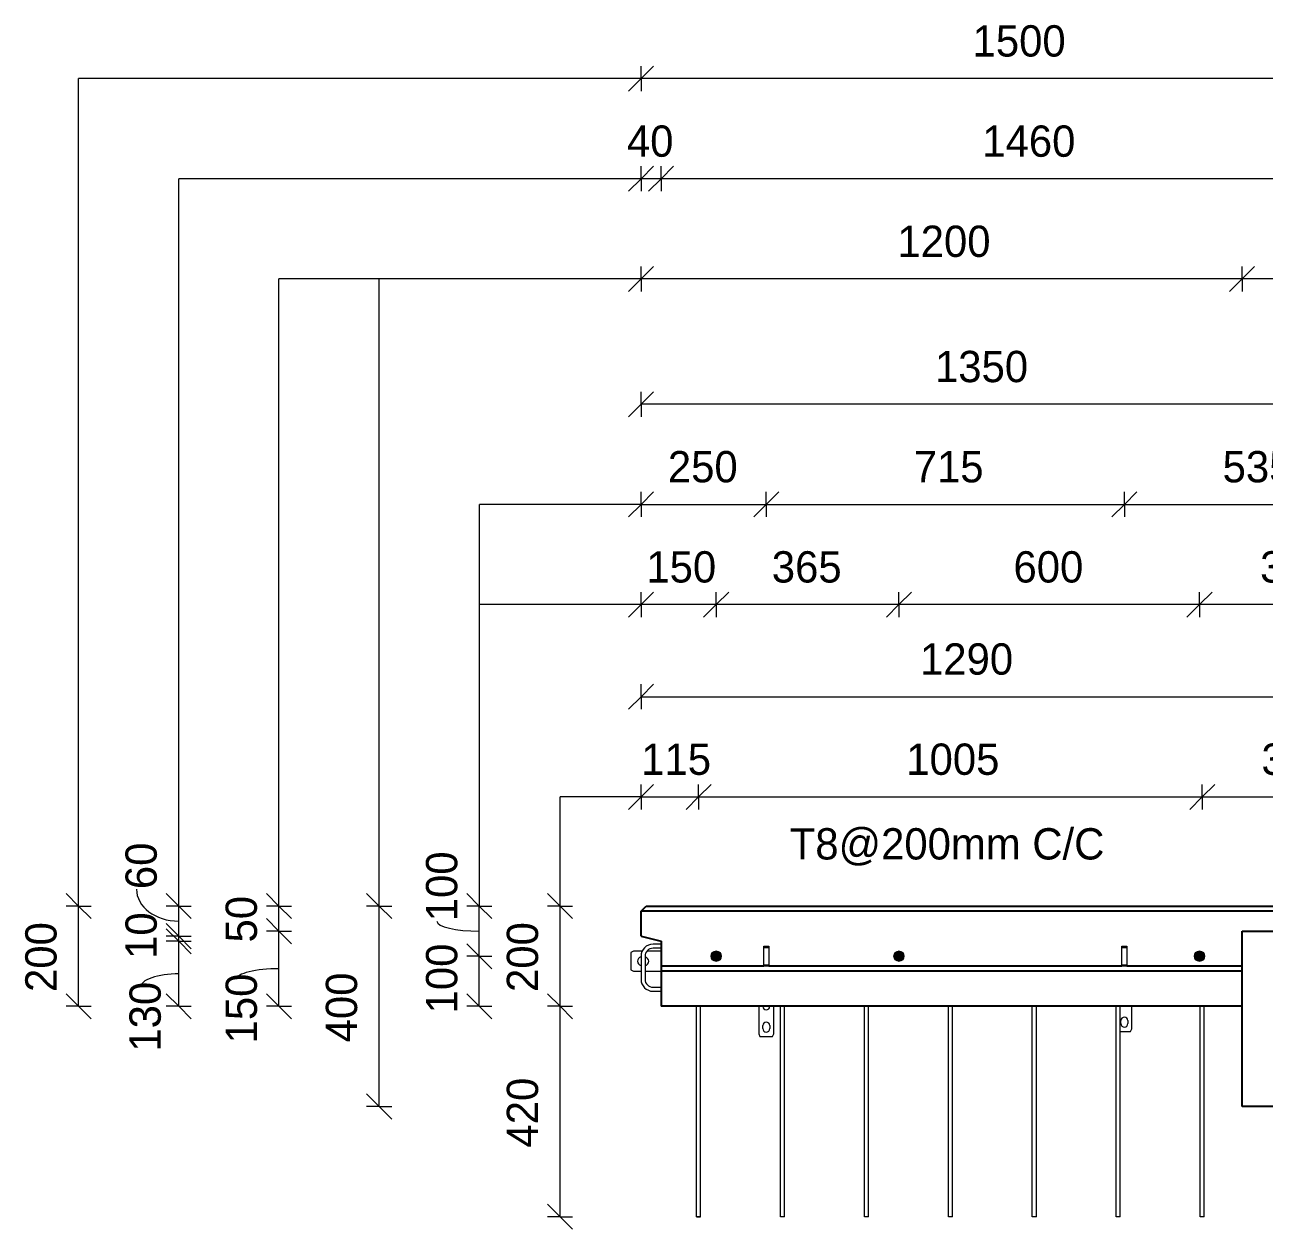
# Model space of a CAD drawing. Header units: millimetres. Extents: x 15597 to 34586, y -1856 to 19895.
# Drawn here: x 20789 to 23264, y 17490 to 19895 of the extents above; entities that cross this region are included whole.
import ezdxf

# ---------------------------------------------------------------- set-up
doc = ezdxf.new("R2010")
doc.units = ezdxf.units.MM
for name, color, linetype, lineweight in [('A-ANNO-DIMS', 211, 'Continuous', 9), ('A-ANNO-DIMS-25', 211, 'Continuous', 9), ('A-DETL-MBND', 5, 'Continuous', 18), ('A-GENM', 13, 'Continuous', 18), ('A-WALL', 113, 'Continuous', 25), ('S-RBAR', 171, 'Continuous', 18)]:
    doc.layers.add(name, color=color, linetype=linetype, lineweight=lineweight)
doc.styles.add('Nirmala UI Semilight_1', font='NirmalaS.ttf', dxfattribs={"height": 62.5})
doc.dimstyles.new('Arrow_Filled_-_2_5_NI_UI_3', dxfattribs={"dimscale": 304.8, "dimtxt": 65.460247, "dimasz": 0.164042, "dimexe": 0.082021, "dimexo": 0.0625, "dimgap": 0.082021, "dimtad": 1, "dimdec": 4, "dimzin": 0, "dimdsep": 46, "dimtxsty": 'Nirmala UI Semilight_1', "dimblk1": 'OBLIQUE', "dimblk2": 'OBLIQUE', "dimsah": 1, "dimcen": 0.09, "dimazin": 0, "dimtfac": 1, "dimtdec": 4, "dimtix": 1, "dimtmove": 0, "dimatfit": 3, "dimfxl": 0.082021, "dimfxlon": 1, "dimtvp": 1, "dimtolj": 1, "dimtzin": 0, "dimarcsym": 2})
doc.dimstyles.new('Arrow_Filled_-_2_5_NI_UI_4', dxfattribs={"dimscale": 304.8, "dimtxt": 65.460247, "dimasz": 0.164042, "dimexe": 0.082021, "dimexo": 0.0625, "dimgap": 0.082021, "dimtad": 1, "dimdec": 4, "dimzin": 0, "dimdsep": 46, "dimtxsty": 'Nirmala UI Semilight_1', "dimblk1": 'OBLIQUE', "dimblk2": 'OBLIQUE', "dimsah": 1, "dimcen": 0.09, "dimazin": 0, "dimtfac": 1, "dimtdec": 4, "dimtix": 1, "dimtmove": 1, "dimatfit": 3, "dimfxl": 0.082021, "dimfxlon": 1, "dimtvp": 1, "dimtolj": 1, "dimtzin": 0, "dimarcsym": 2})

# ---------------------------------------------------------------- blocks, each defined once
blk = doc.blocks.new('RR spread anchor face based - RR-SA-3_0-200-1726827-Elevation Top')
at = {"layer": 'A-GENM'}
for p, q in [((4583.8, 18052.9), (4583.8, 18055.4)), ((4583.8, 18055.4), (4593.8, 18055.4)), ((4583.8, 18017.9), (4583.8, 18052.9)), ((4583.8, 18052.9), (4593.8, 18052.9)), ((4593.8, 18055.4), (4593.8, 18052.9)), ((4593.8, 18052.9), (4593.8, 18017.9)), ((4583.8, 18015.4), (4583.8, 18017.9)), ((4583.8, 18017.9), (4593.8, 18017.9)), ((4593.8, 18015.4), (4583.8, 18015.4)), ((4593.8, 18017.9), (4593.8, 18015.4))]:
    blk.add_line(p, q, dxfattribs=at)
blk = doc.blocks.new('RR spread anchor face based - RR-SA-2_5-150-1726819-Elevation Top')
at = {"layer": 'A-GENM'}
for p, q in [((5318.8, 17890.4), (5318.8, 17935.4)), ((5296.8, 17900.9), (5296.8, 17906.9)), ((5310.8, 17906.9), (5310.8, 17900.9)), ((5316.3, 17885.4), (5318.8, 17890.4)), ((5295.7, 17885.4), (5316.3, 17885.4))]:
    blk.add_line(p, q, dxfattribs=at)
for centre, start, end in [((5303.8, 17906.9), 0, 180), ((5303.8, 17900.9), 180, 0)]:
    blk.add_arc(centre, 7, start, end, dxfattribs=at)
blk = doc.blocks.new('RR spread anchor face based - RR-SA-2_5-150-1876458-Elevation Top')
at = {"layer": 'A-GENM'}
for p, q in [((4573.8, 17935.4), (4573.8, 17880.4)), ((4603.8, 17880.4), (4603.8, 17935.4)), ((4581.8, 17890.9), (4581.8, 17896.9)), ((4595.8, 17896.9), (4595.8, 17890.9)), ((4573.8, 17880.4), (4576.3, 17875.4)), ((4576.3, 17875.4), (4601.3, 17875.4)), ((4601.3, 17875.4), (4603.8, 17880.4))]:
    blk.add_line(p, q, dxfattribs=at)
for centre, start, end in [((4588.8, 17935.4), 180.4107, 0), ((4588.8, 17896.9), 0, 180), ((4588.8, 17890.9), 180, 0)]:
    blk.add_arc(centre, 7, start, end, dxfattribs=at)
blk = doc.blocks.new('RR spread anchor face based - RR-SA-3_0-200-1876459-Elevation Top')
at = {"layer": 'A-GENM'}
for p, q in [((4323.8, 18045.4), (4318.8, 18042.9)), ((4318.8, 18042.9), (4318.8, 18007.9)), ((4341.1, 18045.4), (4323.8, 18045.4)), ((4378.8, 18045.4), (4350.5, 18045.4)), ((4318.8, 18007.9), (4323.8, 18005.4)), ((4323.8, 18005.4), (4338.8, 18005.4)), ((4346.8, 18005.4), (4378.8, 18005.4))]:
    blk.add_line(p, q, dxfattribs=at)
for centre, start, end in [((4341.1, 18025.4), 105, 255), ((4345.1, 18025.4), 280.9472, 79.0528)]:
    blk.add_arc(centre, 9, start, end, dxfattribs=at)
blk = doc.blocks.new('DIMBLOCK25-Elevation Top')
at = {"layer": 'A-ANNO-DIMS-25'}
for p, q in [((23134.7, 18737.4), (23159.7, 18762.4)), ((23134.7, 18737.4), (23134.7, 18762.4)), ((23519.7, 18737.4), (23544.7, 18762.4)), ((23519.7, 18737.4), (23519.7, 18762.4)), ((23134.7, 18737.4), (23109.7, 18712.4)), ((23519.7, 18737.4), (23134.7, 18737.4)), ((23134.7, 18737.4), (23134.7, 18712.4)), ((23519.7, 18737.4), (23494.7, 18712.4)), ((23519.7, 18737.4), (23519.7, 18712.4))]:
    blk.add_line(p, q, dxfattribs=at)
at = {"layer": 'A-ANNO-DIMS-25', "color": 0, "insert": (23255.8, 18843.9), "char_height": 62.5, "width": 171.387, "attachment_point": 1, "line_spacing_factor": 1.142579, "style": 'Nirmala UI Semilight_1'}
blk.add_mtext('385', dxfattribs=at)
blk = doc.blocks.new('_Oblique')
at = {"color": 0, "linetype": 'ByBlock', "lineweight": -2}
blk.add_line((-0.5, -0.5), (0.5, 0.5), dxfattribs=at)
blk = doc.blocks.new('DIMBLOCK26-Elevation Top')
at = {"layer": 'A-ANNO-DIMS-25'}
for p, q in [((22534.7, 18737.4), (22559.7, 18762.4)), ((22534.7, 18737.4), (22534.7, 18762.4)), ((23134.7, 18737.4), (23159.7, 18762.4)), ((23134.7, 18737.4), (23134.7, 18762.4)), ((22534.7, 18737.4), (22509.7, 18712.4)), ((23134.7, 18737.4), (22534.7, 18737.4)), ((22534.7, 18737.4), (22534.7, 18712.4)), ((23134.7, 18737.4), (23109.7, 18712.4)), ((23134.7, 18737.4), (23134.7, 18712.4))]:
    blk.add_line(p, q, dxfattribs=at)
at = {"layer": 'A-ANNO-DIMS-25', "color": 0, "insert": (22763.3, 18843.9), "char_height": 62.5, "width": 171.387, "attachment_point": 1, "line_spacing_factor": 1.142579, "style": 'Nirmala UI Semilight_1'}
blk.add_mtext('600', dxfattribs=at)
blk = doc.blocks.new('DIMBLOCK27-Elevation Top')
at = {"layer": 'A-ANNO-DIMS-25'}
for p, q in [((22169.7, 18737.4), (22194.7, 18762.4)), ((22169.7, 18737.4), (22169.7, 18762.4)), ((22534.7, 18737.4), (22559.7, 18762.4)), ((22534.7, 18737.4), (22534.7, 18762.4)), ((22169.7, 18737.4), (22144.7, 18712.4)), ((22534.7, 18737.4), (22169.7, 18737.4)), ((22169.7, 18737.4), (22169.7, 18712.4)), ((22534.7, 18737.4), (22509.7, 18712.4)), ((22534.7, 18737.4), (22534.7, 18712.4))]:
    blk.add_line(p, q, dxfattribs=at)
at = {"layer": 'A-ANNO-DIMS-25', "color": 0, "insert": (22280.8, 18843.9), "char_height": 62.5, "width": 171.387, "attachment_point": 1, "line_spacing_factor": 1.142579, "style": 'Nirmala UI Semilight_1'}
blk.add_mtext('365', dxfattribs=at)
blk = doc.blocks.new('DIMBLOCK28-Elevation Top')
at = {"layer": 'A-ANNO-DIMS-25'}
for p, q in [((22019.7, 18737.4), (22044.7, 18762.4)), ((22019.7, 18737.4), (22019.7, 18762.4)), ((22169.7, 18737.4), (22194.7, 18762.4)), ((22169.7, 18737.4), (22169.7, 18762.4)), ((22019.7, 18737.4), (21994.7, 18712.4)), ((22169.7, 18737.4), (22019.7, 18737.4)), ((22019.7, 18737.4), (22019.7, 18712.4)), ((22169.7, 18737.4), (22144.7, 18712.4)), ((22169.7, 18737.4), (22169.7, 18712.4))]:
    blk.add_line(p, q, dxfattribs=at)
at = {"layer": 'A-ANNO-DIMS-25', "color": 0, "insert": (22030.4, 18843.9), "char_height": 62.5, "width": 154.248, "attachment_point": 1, "line_spacing_factor": 1.142579, "style": 'Nirmala UI Semilight_1'}
blk.add_mtext('150', dxfattribs=at)
blk = doc.blocks.new('DIMBLOCK29-Elevation Top')
at = {"layer": 'A-ANNO-DIMS-25'}
for p, q in [((21696.9, 18035.4), (21671.9, 18060.4)), ((21696.9, 18035.4), (21671.9, 18035.4)), ((21696.9, 17935.4), (21696.9, 18035.4)), ((21696.9, 18035.4), (21721.9, 18010.4)), ((21696.9, 18035.4), (21721.9, 18035.4)), ((21696.9, 17935.4), (21671.9, 17960.4)), ((21696.9, 17935.4), (21671.9, 17935.4)), ((21696.9, 17935.4), (21721.9, 17910.4)), ((21696.9, 17935.4), (21721.9, 17935.4))]:
    blk.add_line(p, q, dxfattribs=at)
at = {"layer": 'A-ANNO-DIMS-25', "color": 0, "insert": (21590.4, 17921.2), "char_height": 62.5, "width": 154.248, "attachment_point": 1, "rotation": 90, "line_spacing_factor": 1.142579, "style": 'Nirmala UI Semilight_1'}
blk.add_mtext('100', dxfattribs=at)
blk = doc.blocks.new('DIMBLOCK30-Elevation Top')
at = {"layer": 'A-ANNO-DIMS-25'}
for p, q in [((21696.9, 18135.4), (21671.9, 18160.4)), ((21696.9, 18135.4), (21671.9, 18135.4)), ((21696.9, 18035.4), (21696.9, 18135.4)), ((21696.9, 18135.4), (21721.9, 18110.4)), ((21696.9, 18135.4), (21721.9, 18135.4)), ((21696.9, 18035.4), (21671.9, 18060.4)), ((21696.9, 18035.4), (21671.9, 18035.4)), ((21696.9, 18035.4), (21721.9, 18010.4)), ((21696.9, 18035.4), (21721.9, 18035.4))]:
    blk.add_line(p, q, dxfattribs=at)
blk.add_ellipse((21696.9, 18105.2), major_axis=(84.5, 0), ratio=0.233655, start_param=3.141593, end_param=4.712389, dxfattribs=at)
at = {"layer": 'A-ANNO-DIMS-25', "color": 0, "insert": (21590.4, 18105.2), "char_height": 62.5, "width": 154.248, "attachment_point": 1, "rotation": 90, "line_spacing_factor": 1.142579, "style": 'Nirmala UI Semilight_1'}
blk.add_mtext('100', dxfattribs=at)
blk = doc.blocks.new('DIMBLOCK31-Elevation Top')
at = {"layer": 'A-ANNO-DIMS-25'}
for p, q in [((22019.7, 18353.5), (22044.7, 18378.5)), ((22019.7, 18353.5), (22019.7, 18378.5)), ((22134.7, 18353.5), (22159.7, 18378.5)), ((22134.7, 18353.5), (22134.7, 18378.5)), ((22019.7, 18353.5), (21994.7, 18328.5)), ((22019.7, 18353.5), (22134.7, 18353.5)), ((22019.7, 18353.5), (22019.7, 18328.5)), ((22134.7, 18353.5), (22109.7, 18328.5)), ((22134.7, 18353.5), (22134.7, 18328.5))]:
    blk.add_line(p, q, dxfattribs=at)
at = {"layer": 'A-ANNO-DIMS-25', "color": 0, "insert": (22020.1, 18460), "char_height": 62.5, "width": 137.109, "attachment_point": 1, "line_spacing_factor": 1.142579, "style": 'Nirmala UI Semilight_1'}
blk.add_mtext('115', dxfattribs=at)
blk = doc.blocks.new('DIMBLOCK32-Elevation Top')
at = {"layer": 'A-ANNO-DIMS-25'}
for p, q in [((22134.7, 18353.5), (22159.7, 18378.5)), ((22134.7, 18353.5), (22134.7, 18378.5)), ((23140.1, 18353.5), (23165.1, 18378.5)), ((23140.1, 18353.5), (23140.1, 18378.5)), ((22134.7, 18353.5), (22109.7, 18328.5)), ((22134.7, 18353.5), (23140.1, 18353.5)), ((22134.7, 18353.5), (22134.7, 18328.5)), ((23140.1, 18353.5), (23115.1, 18328.5)), ((23140.1, 18353.5), (23140.1, 18328.5))]:
    blk.add_line(p, q, dxfattribs=at)
at = {"layer": 'A-ANNO-DIMS-25', "color": 0, "char_height": 62.5, "attachment_point": 1, "line_spacing_factor": 1.142579, "style": 'Nirmala UI Semilight_1'}
for s, insert, width in [('1005', (22549.3, 18460), 211.377), ('T8@200mm C/C', (22316.6, 18291), 769.812)]:
    blk.add_mtext(s, dxfattribs=dict(at, insert=insert, width=width))
blk = doc.blocks.new('DIMBLOCK33-Elevation Top')
at = {"layer": 'A-ANNO-DIMS-25'}
for p, q in [((23140.1, 18353.5), (23165.1, 18378.5)), ((23140.1, 18353.5), (23140.1, 18378.5)), ((23519.7, 18353.5), (23544.7, 18378.5)), ((23519.7, 18353.5), (23519.7, 18378.5)), ((23140.1, 18353.5), (23115.1, 18328.5)), ((23140.1, 18353.5), (23519.7, 18353.5)), ((23140.1, 18353.5), (23140.1, 18328.5)), ((23519.7, 18353.5), (23494.7, 18328.5)), ((23519.7, 18353.5), (23519.7, 18328.5))]:
    blk.add_line(p, q, dxfattribs=at)
at = {"layer": 'A-ANNO-DIMS-25', "color": 0, "insert": (23258.5, 18460), "char_height": 62.5, "width": 171.387, "attachment_point": 1, "line_spacing_factor": 1.142579, "style": 'Nirmala UI Semilight_1'}
blk.add_mtext('380', dxfattribs=at)
blk = doc.blocks.new('DIMBLOCK34-Elevation Top')
at = {"layer": 'A-ANNO-DIMS-25'}
for p, q in [((21858.2, 17935.4), (21833.2, 17960.4)), ((21858.2, 17935.4), (21833.2, 17935.4)), ((21858.2, 17515.4), (21858.2, 17935.4)), ((21858.2, 17935.4), (21883.2, 17910.4)), ((21858.2, 17935.4), (21883.2, 17935.4)), ((21858.2, 17515.4), (21833.2, 17540.4)), ((21858.2, 17515.4), (21833.2, 17515.4)), ((21858.2, 17515.4), (21883.2, 17490.4)), ((21858.2, 17515.4), (21883.2, 17515.4))]:
    blk.add_line(p, q, dxfattribs=at)
at = {"layer": 'A-ANNO-DIMS-25', "color": 0, "insert": (21751.7, 17653.4), "char_height": 62.5, "width": 172.815, "attachment_point": 1, "rotation": 90, "line_spacing_factor": 1.142579, "style": 'Nirmala UI Semilight_1'}
blk.add_mtext('420', dxfattribs=at)
blk = doc.blocks.new('DIMBLOCK35-Elevation Top')
at = {"layer": 'A-ANNO-DIMS-25'}
for p, q in [((21858.2, 18135.4), (21833.2, 18160.4)), ((21858.2, 18135.4), (21833.2, 18135.4)), ((21858.2, 17935.4), (21858.2, 18135.4)), ((21858.2, 18135.4), (21883.2, 18110.4)), ((21858.2, 18135.4), (21883.2, 18135.4)), ((21858.2, 17935.4), (21833.2, 17960.4)), ((21858.2, 17935.4), (21833.2, 17935.4)), ((21858.2, 17935.4), (21883.2, 17910.4)), ((21858.2, 17935.4), (21883.2, 17935.4))]:
    blk.add_line(p, q, dxfattribs=at)
at = {"layer": 'A-ANNO-DIMS-25', "color": 0, "insert": (21751.7, 17964), "char_height": 62.5, "width": 171.387, "attachment_point": 1, "rotation": 90, "line_spacing_factor": 1.142579, "style": 'Nirmala UI Semilight_1'}
blk.add_mtext('200', dxfattribs=at)
blk = doc.blocks.new('DIMBLOCK36-Elevation Top')
at = {"layer": 'A-ANNO-DIMS-25'}
for p, q in [((22019.7, 18937.4), (22044.7, 18962.4)), ((22019.7, 18937.4), (22019.7, 18962.4)), ((22269.7, 18937.4), (22294.7, 18962.4)), ((22269.7, 18937.4), (22269.7, 18962.4)), ((22019.7, 18937.4), (21994.7, 18912.4)), ((22019.7, 18937.4), (22269.7, 18937.4)), ((22019.7, 18937.4), (22019.7, 18912.4)), ((22269.7, 18937.4), (22244.7, 18912.4)), ((22269.7, 18937.4), (22269.7, 18912.4))]:
    blk.add_line(p, q, dxfattribs=at)
at = {"layer": 'A-ANNO-DIMS-25', "color": 0, "insert": (22073.3, 19043.9), "char_height": 62.5, "width": 171.387, "attachment_point": 1, "line_spacing_factor": 1.142579, "style": 'Nirmala UI Semilight_1'}
blk.add_mtext('250', dxfattribs=at)
blk = doc.blocks.new('DIMBLOCK37-Elevation Top')
at = {"layer": 'A-ANNO-DIMS-25'}
for p, q in [((22269.7, 18937.4), (22294.7, 18962.4)), ((22269.7, 18937.4), (22269.7, 18962.4)), ((22984.7, 18937.4), (23009.7, 18962.4)), ((22984.7, 18937.4), (22984.7, 18962.4)), ((22269.7, 18937.4), (22244.7, 18912.4)), ((22269.7, 18937.4), (22984.7, 18937.4)), ((22269.7, 18937.4), (22269.7, 18912.4)), ((22984.7, 18937.4), (22959.7, 18912.4)), ((22984.7, 18937.4), (22984.7, 18912.4))]:
    blk.add_line(p, q, dxfattribs=at)
at = {"layer": 'A-ANNO-DIMS-25', "color": 0, "insert": (22564.1, 19043.9), "char_height": 62.5, "width": 151.392, "attachment_point": 1, "line_spacing_factor": 1.142579, "style": 'Nirmala UI Semilight_1'}
blk.add_mtext('715', dxfattribs=at)
blk = doc.blocks.new('DIMBLOCK38-Elevation Top')
at = {"layer": 'A-ANNO-DIMS-25'}
for p, q in [((22984.7, 18937.4), (23009.7, 18962.4)), ((22984.7, 18937.4), (22984.7, 18962.4)), ((23519.7, 18937.4), (23544.7, 18962.4)), ((23519.7, 18937.4), (23519.7, 18962.4)), ((22984.7, 18937.4), (22959.7, 18912.4)), ((22984.7, 18937.4), (23519.7, 18937.4)), ((22984.7, 18937.4), (22984.7, 18912.4)), ((23519.7, 18937.4), (23494.7, 18912.4)), ((23519.7, 18937.4), (23519.7, 18912.4))]:
    blk.add_line(p, q, dxfattribs=at)
at = {"layer": 'A-ANNO-DIMS-25', "color": 0, "insert": (23180.8, 19043.9), "char_height": 62.5, "width": 171.387, "attachment_point": 1, "line_spacing_factor": 1.142579, "style": 'Nirmala UI Semilight_1'}
blk.add_mtext('535', dxfattribs=at)
blk = doc.blocks.new('DIMBLOCK39-Elevation Top')
at = {"layer": 'A-ANNO-DIMS-25'}
for p, q in [((23219.7, 19387.4), (23244.7, 19412.4)), ((23219.7, 19387.4), (23219.7, 19412.4)), ((23519.7, 19387.4), (23544.7, 19412.4)), ((23519.7, 19387.4), (23519.7, 19412.4)), ((23219.7, 19387.4), (23194.7, 19362.4)), ((23519.7, 19387.4), (23219.7, 19387.4)), ((23219.7, 19387.4), (23219.7, 19362.4)), ((23519.7, 19387.4), (23494.7, 19362.4)), ((23519.7, 19387.4), (23519.7, 19362.4))]:
    blk.add_line(p, q, dxfattribs=at)
at = {"layer": 'A-ANNO-DIMS-25', "color": 0, "insert": (23298.3, 19493.9), "char_height": 62.5, "width": 171.387, "attachment_point": 1, "line_spacing_factor": 1.142579, "style": 'Nirmala UI Semilight_1'}
blk.add_mtext('300', dxfattribs=at)
blk = doc.blocks.new('DIMBLOCK40-Elevation Top')
at = {"layer": 'A-ANNO-DIMS-25'}
for p, q in [((22019.7, 19387.4), (22044.7, 19412.4)), ((22019.7, 19387.4), (22019.7, 19412.4)), ((23219.7, 19387.4), (23244.7, 19412.4)), ((23219.7, 19387.4), (23219.7, 19412.4)), ((22019.7, 19387.4), (21994.7, 19362.4)), ((23219.7, 19387.4), (22019.7, 19387.4)), ((22019.7, 19387.4), (22019.7, 19362.4)), ((23219.7, 19387.4), (23194.7, 19362.4)), ((23219.7, 19387.4), (23219.7, 19362.4))]:
    blk.add_line(p, q, dxfattribs=at)
at = {"layer": 'A-ANNO-DIMS-25', "color": 0, "insert": (22531.6, 19493.9), "char_height": 62.5, "width": 211.377, "attachment_point": 1, "line_spacing_factor": 1.142579, "style": 'Nirmala UI Semilight_1'}
blk.add_mtext('1200', dxfattribs=at)
blk = doc.blocks.new('DIMBLOCK41-Elevation Top')
at = {"layer": 'A-ANNO-DIMS-25'}
for p, q in [((21496.9, 18135.4), (21471.9, 18160.4)), ((21496.9, 18135.4), (21471.9, 18135.4)), ((21496.9, 17735.4), (21496.9, 18135.4)), ((21496.9, 18135.4), (21521.9, 18110.4)), ((21496.9, 18135.4), (21521.9, 18135.4)), ((21496.9, 17735.4), (21471.9, 17760.4)), ((21496.9, 17735.4), (21471.9, 17735.4)), ((21496.9, 17735.4), (21521.9, 17710.4)), ((21496.9, 17735.4), (21521.9, 17735.4))]:
    blk.add_line(p, q, dxfattribs=at)
at = {"layer": 'A-ANNO-DIMS-25', "color": 0, "insert": (21390.4, 17863.4), "char_height": 62.5, "width": 172.815, "attachment_point": 1, "rotation": 90, "line_spacing_factor": 1.142579, "style": 'Nirmala UI Semilight_1'}
blk.add_mtext('400', dxfattribs=at)
blk = doc.blocks.new('DIMBLOCK42-Elevation Top')
at = {"layer": 'A-ANNO-DIMS-25'}
for p, q in [((21296.9, 18085.4), (21271.9, 18110.4)), ((21296.9, 18085.4), (21271.9, 18085.4)), ((21296.9, 17935.4), (21296.9, 18085.4)), ((21296.9, 18085.4), (21321.9, 18060.4)), ((21296.9, 18085.4), (21321.9, 18085.4)), ((21296.9, 17935.4), (21271.9, 17960.4)), ((21296.9, 17935.4), (21271.9, 17935.4)), ((21296.9, 17935.4), (21321.9, 17910.4)), ((21296.9, 17935.4), (21321.9, 17935.4))]:
    blk.add_line(p, q, dxfattribs=at)
blk.add_ellipse((21296.9, 17989.8), major_axis=(84.5, 0), ratio=0.243637, start_param=1.570796, end_param=3.141593, dxfattribs=at)
at = {"layer": 'A-ANNO-DIMS-25', "color": 0, "insert": (21190.4, 17861.3), "char_height": 62.5, "width": 154.248, "attachment_point": 1, "rotation": 90, "line_spacing_factor": 1.142579, "style": 'Nirmala UI Semilight_1'}
blk.add_mtext('150', dxfattribs=at)
blk = doc.blocks.new('DIMBLOCK43-Elevation Top')
at = {"layer": 'A-ANNO-DIMS-25'}
for p, q in [((21296.9, 18135.4), (21271.9, 18160.4)), ((21296.9, 18135.4), (21271.9, 18135.4)), ((21296.9, 18085.4), (21296.9, 18135.4)), ((21296.9, 18135.4), (21321.9, 18110.4)), ((21296.9, 18135.4), (21321.9, 18135.4)), ((21296.9, 18085.4), (21271.9, 18110.4)), ((21296.9, 18085.4), (21271.9, 18085.4)), ((21296.9, 18085.4), (21321.9, 18060.4)), ((21296.9, 18085.4), (21321.9, 18085.4))]:
    blk.add_line(p, q, dxfattribs=at)
at = {"layer": 'A-ANNO-DIMS-25', "color": 0, "insert": (21190.4, 18062.8), "char_height": 62.5, "width": 114.258, "attachment_point": 1, "rotation": 90, "line_spacing_factor": 1.142579, "style": 'Nirmala UI Semilight_1'}
blk.add_mtext('50', dxfattribs=at)
blk = doc.blocks.new('DIMBLOCK44-Elevation Top')
at = {"layer": 'A-ANNO-DIMS-25'}
for p, q in [((22019.7, 19787.4), (22044.7, 19812.4)), ((22019.7, 19787.4), (22019.7, 19812.4)), ((23519.7, 19787.4), (23544.7, 19812.4)), ((23519.7, 19787.4), (23519.7, 19812.4)), ((22019.7, 19787.4), (21994.7, 19762.4)), ((23519.7, 19787.4), (22019.7, 19787.4)), ((22019.7, 19787.4), (22019.7, 19762.4)), ((23519.7, 19787.4), (23494.7, 19762.4)), ((23519.7, 19787.4), (23519.7, 19762.4))]:
    blk.add_line(p, q, dxfattribs=at)
at = {"layer": 'A-ANNO-DIMS-25', "color": 0, "insert": (22681.6, 19893.9), "char_height": 62.5, "width": 211.377, "attachment_point": 1, "line_spacing_factor": 1.142579, "style": 'Nirmala UI Semilight_1'}
blk.add_mtext('1500', dxfattribs=at)
blk = doc.blocks.new('DIMBLOCK45-Elevation Top')
at = {"layer": 'A-ANNO-DIMS-25'}
for p, q in [((20896.9, 18135.4), (20871.9, 18160.4)), ((20896.9, 18135.4), (20871.9, 18135.4)), ((20896.9, 17935.4), (20896.9, 18135.4)), ((20896.9, 18135.4), (20921.9, 18110.4)), ((20896.9, 18135.4), (20921.9, 18135.4)), ((20896.9, 17935.4), (20871.9, 17960.4)), ((20896.9, 17935.4), (20871.9, 17935.4)), ((20896.9, 17935.4), (20921.9, 17910.4)), ((20896.9, 17935.4), (20921.9, 17935.4))]:
    blk.add_line(p, q, dxfattribs=at)
at = {"layer": 'A-ANNO-DIMS-25', "color": 0, "insert": (20790.4, 17964), "char_height": 62.5, "width": 171.387, "attachment_point": 1, "rotation": 90, "line_spacing_factor": 1.142579, "style": 'Nirmala UI Semilight_1'}
blk.add_mtext('200', dxfattribs=at)
blk = doc.blocks.new('DIMBLOCK47-Elevation Top')
at = {"layer": 'A-ANNO-DIMS-25'}
for p, q in [((22019.7, 19137.4), (22044.7, 19162.4)), ((22019.7, 19137.4), (22019.7, 19162.4)), ((23369.7, 19137.4), (23394.7, 19162.4)), ((23369.7, 19137.4), (23369.7, 19162.4)), ((22019.7, 19137.4), (21994.7, 19112.4)), ((23369.7, 19137.4), (22019.7, 19137.4)), ((22019.7, 19137.4), (22019.7, 19112.4)), ((23369.7, 19137.4), (23344.7, 19112.4)), ((23369.7, 19137.4), (23369.7, 19112.4))]:
    blk.add_line(p, q, dxfattribs=at)
at = {"layer": 'A-ANNO-DIMS-25', "color": 0, "insert": (22606.6, 19243.9), "char_height": 62.5, "width": 211.377, "attachment_point": 1, "line_spacing_factor": 1.142579, "style": 'Nirmala UI Semilight_1'}
blk.add_mtext('1350', dxfattribs=at)
blk = doc.blocks.new('DIMBLOCK48-Elevation Top')
at = {"layer": 'A-ANNO-DIMS-25'}
for p, q in [((22059.7, 19587.4), (22084.7, 19612.4)), ((22059.7, 19587.4), (22059.7, 19612.4)), ((23519.7, 19587.4), (23544.7, 19612.4)), ((23519.7, 19587.4), (23519.7, 19612.4)), ((22059.7, 19587.4), (22034.7, 19562.4)), ((23519.7, 19587.4), (22059.7, 19587.4)), ((22059.7, 19587.4), (22059.7, 19562.4)), ((23519.7, 19587.4), (23494.7, 19562.4)), ((23519.7, 19587.4), (23519.7, 19562.4))]:
    blk.add_line(p, q, dxfattribs=at)
at = {"layer": 'A-ANNO-DIMS-25', "color": 0, "insert": (22701, 19693.9), "char_height": 62.5, "width": 212.805, "attachment_point": 1, "line_spacing_factor": 1.142579, "style": 'Nirmala UI Semilight_1'}
blk.add_mtext('1460', dxfattribs=at)
blk = doc.blocks.new('DIMBLOCK49-Elevation Top')
at = {"layer": 'A-ANNO-DIMS-25'}
for p, q in [((22019.7, 19587.4), (22044.7, 19612.4)), ((22019.7, 19587.4), (22019.7, 19612.4)), ((22059.7, 19587.4), (22084.7, 19612.4)), ((22059.7, 19587.4), (22059.7, 19612.4)), ((22019.7, 19587.4), (21994.7, 19562.4)), ((22059.7, 19587.4), (22019.7, 19587.4)), ((22019.7, 19587.4), (22019.7, 19562.4)), ((22059.7, 19587.4), (22034.7, 19562.4)), ((22059.7, 19587.4), (22059.7, 19562.4))]:
    blk.add_line(p, q, dxfattribs=at)
at = {"layer": 'A-ANNO-DIMS-25', "color": 0, "insert": (21991.5, 19693.9), "char_height": 62.5, "width": 115.686, "attachment_point": 1, "line_spacing_factor": 1.142579, "style": 'Nirmala UI Semilight_1'}
blk.add_mtext('40', dxfattribs=at)
blk = doc.blocks.new('DIMBLOCK50-Elevation Top')
at = {"layer": 'A-ANNO-DIMS-25'}
for p, q in [((21096.9, 18065.4), (21071.9, 18090.4)), ((21096.9, 18065.4), (21071.9, 18065.4)), ((21096.9, 17935.4), (21096.9, 18065.4)), ((21096.9, 18065.4), (21121.9, 18040.4)), ((21096.9, 18065.4), (21121.9, 18065.4)), ((21096.9, 17935.4), (21071.9, 17960.4)), ((21096.9, 17935.4), (21071.9, 17935.4)), ((21096.9, 17935.4), (21121.9, 17910.4)), ((21096.9, 17935.4), (21121.9, 17935.4))]:
    blk.add_line(p, q, dxfattribs=at)
blk.add_ellipse((21096.9, 17973.4), major_axis=(76.5, 0), ratio=0.353051, start_param=1.570796, end_param=3.141593, dxfattribs=at)
at = {"layer": 'A-ANNO-DIMS-25', "color": 0, "insert": (20998.4, 17844.9), "char_height": 62.5, "width": 154.248, "attachment_point": 1, "rotation": 90, "line_spacing_factor": 1.142579, "style": 'Nirmala UI Semilight_1'}
blk.add_mtext('130', dxfattribs=at)
blk = doc.blocks.new('DIMBLOCK51-Elevation Top')
at = {"layer": 'A-ANNO-DIMS-25'}
for p, q in [((21096.9, 18075.4), (21071.9, 18100.4)), ((21096.9, 18065.4), (21071.9, 18090.4)), ((21096.9, 18075.4), (21071.9, 18075.4)), ((21096.9, 18065.4), (21071.9, 18065.4)), ((21096.9, 18065.4), (21096.9, 18075.4)), ((21096.9, 18075.4), (21121.9, 18050.4)), ((21096.9, 18075.4), (21121.9, 18075.4)), ((21096.9, 18065.4), (21121.9, 18040.4)), ((21096.9, 18065.4), (21121.9, 18065.4))]:
    blk.add_line(p, q, dxfattribs=at)
at = {"layer": 'A-ANNO-DIMS-25', "color": 0, "insert": (20990.4, 18030), "char_height": 62.5, "width": 97.119, "attachment_point": 1, "rotation": 90, "line_spacing_factor": 1.142579, "style": 'Nirmala UI Semilight_1'}
blk.add_mtext('10', dxfattribs=at)
blk = doc.blocks.new('DIMBLOCK52-Elevation Top')
at = {"layer": 'A-ANNO-DIMS-25'}
for p, q in [((21096.9, 18135.4), (21071.9, 18160.4)), ((21096.9, 18135.4), (21071.9, 18135.4)), ((21096.9, 18075.4), (21096.9, 18135.4)), ((21096.9, 18135.4), (21121.9, 18110.4)), ((21096.9, 18135.4), (21121.9, 18135.4)), ((21096.9, 18075.4), (21071.9, 18100.4)), ((21096.9, 18075.4), (21071.9, 18075.4)), ((21096.9, 18075.4), (21121.9, 18050.4)), ((21096.9, 18075.4), (21121.9, 18075.4))]:
    blk.add_line(p, q, dxfattribs=at)
blk.add_ellipse((21096.9, 18169.3), major_axis=(84.5, 0), ratio=0.755484, start_param=3.141593, end_param=4.712389, dxfattribs=at)
at = {"layer": 'A-ANNO-DIMS-25', "color": 0, "insert": (20990.4, 18169.3), "char_height": 62.5, "width": 114.258, "attachment_point": 1, "rotation": 90, "line_spacing_factor": 1.142579, "style": 'Nirmala UI Semilight_1'}
blk.add_mtext('60', dxfattribs=at)
blk = doc.blocks.new('DIMBLOCK53-Elevation Top')
at = {"layer": 'A-ANNO-DIMS-25'}
for p, q in [((22019.7, 18553.5), (22044.7, 18578.5)), ((22019.7, 18553.5), (22019.7, 18578.5)), ((23309.8, 18553.5), (23334.8, 18578.5)), ((23309.8, 18553.5), (23309.8, 18578.5)), ((22019.7, 18553.5), (21994.7, 18528.5)), ((22019.7, 18553.5), (23309.8, 18553.5)), ((22019.7, 18553.5), (22019.7, 18528.5)), ((23309.8, 18553.5), (23284.8, 18528.5)), ((23309.8, 18553.5), (23309.8, 18528.5))]:
    blk.add_line(p, q, dxfattribs=at)
at = {"layer": 'A-ANNO-DIMS-25', "color": 0, "insert": (22576.7, 18660), "char_height": 62.5, "width": 211.377, "attachment_point": 1, "line_spacing_factor": 1.142579, "style": 'Nirmala UI Semilight_1'}
blk.add_mtext('1290', dxfattribs=at)

msp = doc.modelspace()

# ---------------------------------------------------------------- hatches: boundary and pattern name
at = {"layer": 'S-RBAR'}
h = msp.add_hatch(color=256, dxfattribs=at)
edge = h.paths.add_edge_path()
edge.add_arc((22169.70628, 18035.4305), 10, 0, 360)
for points in [[(22169.70628, 18025.4305), (22176.77734, 18028.35943), (22179.70628, 18035.4305), (22176.77734, 18042.50157), (22169.70628, 18045.4305), (22162.63521, 18042.50157), (22159.70628, 18035.4305), (22162.63521, 18028.35943)], [(22534.70628, 18025.4305), (22541.77734, 18028.35943), (22544.70628, 18035.4305), (22541.77734, 18042.50157), (22534.70628, 18045.4305), (22527.63521, 18042.50157), (22524.70628, 18035.4305), (22527.63521, 18028.35943)], [(23134.70628, 18025.4305), (23141.77734, 18028.35943), (23144.70628, 18035.4305), (23141.77734, 18042.50157), (23134.70628, 18045.4305), (23127.63521, 18042.50157), (23124.70628, 18035.4305), (23127.63521, 18028.35943)]]:
    msp.add_hatch(color=256, dxfattribs=at).paths.add_polyline_path(points)
h = msp.add_hatch(color=256, dxfattribs=at)
edge = h.paths.add_edge_path()
edge.add_arc((22534.70628, 18035.4305), 10, 0, 360)
h = msp.add_hatch(color=256, dxfattribs=at)
edge = h.paths.add_edge_path()
edge.add_arc((23134.70628, 18035.4305), 10, 0, 360)

# ---------------------------------------------------------------- linework, layer by layer
at = {"layer": 'A-DETL-MBND'}
for p, q in [((20896.92242, 18135.4305), (20896.92242, 19787.35381)), ((22019.70628, 19787.35381), (20896.92242, 19787.35381)), ((21096.92242, 18135.4305), (21096.92242, 19587.35381)), ((22019.70628, 19587.35381), (21096.92242, 19587.35381)), ((21296.92242, 18135.4305), (21296.92242, 19387.35381)), ((22019.70628, 19387.35381), (21296.92242, 19387.35381)), ((21496.92242, 18135.4305), (21496.92242, 19387.35381)), ((21696.92242, 18135.4305), (21696.92242, 18937.35381)), ((22019.70628, 18937.35381), (21696.92242, 18937.35381)), ((22019.70628, 18737.35381), (21696.92242, 18737.35381)), ((21858.21414, 18135.4305), (21858.21414, 18353.48961)), ((22019.70628, 18353.48961), (21858.21414, 18353.48961)), ((22130.70628, 17515.4305), (22138.70628, 17515.4305))]:
    msp.add_line(p, q, dxfattribs=at)
at = {"layer": 'A-WALL'}
for p, q in [((23519.70628, 18125.4305), (22019.70628, 18125.4305)), ((22019.70628, 18075.4305), (22019.70628, 18125.42792)), ((22019.70714, 18125.42878), (22029.70886, 18135.4305)), ((22029.70886, 18135.4305), (23509.70369, 18135.4305)), ((22019.70628, 18075.4305), (22059.70628, 18065.4305)), ((22059.70628, 18065.4305), (22059.70628, 17935.4305)), ((23219.70628, 18085.4305), (23519.70628, 18085.4305)), ((23219.70628, 17735.4305), (23219.70628, 18085.4305)), ((22264.70628, 18015.42822), (22059.70628, 18015.42822)), ((22979.70628, 18015.42822), (22274.70628, 18015.42822)), ((23219.70628, 18015.42822), (22989.70628, 18015.42822)), ((23219.70628, 18005.42822), (22059.70628, 18005.42822)), ((23219.70628, 17935.4305), (22059.70628, 17935.4305)), ((23519.70628, 17735.4305), (23219.70628, 17735.4305))]:
    msp.add_line(p, q, dxfattribs=at)
at = {"layer": 'S-RBAR'}
for p, q in [((22059.70628, 18059.4305), (22043.70628, 18059.4305)), ((22059.70628, 18051.4305), (22043.70628, 18051.4305)), ((22162.63521, 18042.50157), (22159.70628, 18035.4305)), ((22169.70628, 18045.4305), (22162.63521, 18042.50157)), ((22176.77734, 18042.50157), (22169.70628, 18045.4305)), ((22179.70628, 18035.4305), (22176.77734, 18042.50157)), ((22527.63521, 18042.50157), (22524.70628, 18035.4305)), ((22534.70628, 18045.4305), (22527.63521, 18042.50157)), ((22541.77734, 18042.50157), (22534.70628, 18045.4305)), ((22544.70628, 18035.4305), (22541.77734, 18042.50157)), ((23127.63521, 18042.50157), (23124.70628, 18035.4305)), ((23134.70628, 18045.4305), (23127.63521, 18042.50157)), ((23141.77734, 18042.50157), (23134.70628, 18045.4305)), ((23144.70628, 18035.4305), (23141.77734, 18042.50157)), ((22019.70628, 18035.4305), (22019.70628, 17989.4305)), ((22027.70628, 18035.4305), (22027.70628, 17989.4305)), ((22159.70628, 18035.4305), (22162.63521, 18028.35943)), ((22162.63521, 18028.35943), (22169.70628, 18025.4305)), ((22169.70628, 18025.4305), (22176.77734, 18028.35943)), ((22176.77734, 18028.35943), (22179.70628, 18035.4305)), ((22524.70628, 18035.4305), (22527.63521, 18028.35943)), ((22527.63521, 18028.35943), (22534.70628, 18025.4305)), ((22534.70628, 18025.4305), (22541.77734, 18028.35943)), ((22541.77734, 18028.35943), (22544.70628, 18035.4305)), ((23124.70628, 18035.4305), (23127.63521, 18028.35943)), ((23127.63521, 18028.35943), (23134.70628, 18025.4305)), ((23134.70628, 18025.4305), (23141.77734, 18028.35943)), ((23141.77734, 18028.35943), (23144.70628, 18035.4305)), ((22043.70628, 17973.4305), (22059.70628, 17973.4305)), ((22043.70628, 17965.4305), (22059.70628, 17965.4305)), ((22130.70628, 17515.4305), (22130.70628, 17935.4305)), ((22138.70628, 17515.4305), (22138.70628, 17935.4305)), ((22298.26636, 17515.4305), (22298.26636, 17935.4305)), ((22306.26636, 17515.4305), (22306.26636, 17935.4305)), ((22465.82645, 17515.4305), (22465.82645, 17935.4305)), ((22473.82645, 17515.4305), (22473.82645, 17935.4305)), ((22633.38654, 17515.4305), (22633.38654, 17935.4305)), ((22641.38654, 17515.4305), (22641.38654, 17935.4305)), ((22800.94663, 17515.4305), (22800.94663, 17935.4305)), ((22808.94663, 17515.4305), (22808.94663, 17935.4305)), ((22968.50672, 17515.4305), (22968.50672, 17935.4305)), ((22976.50672, 17515.4305), (22976.50672, 17935.4305)), ((23136.06681, 17515.4305), (23136.06681, 17935.4305)), ((23144.06681, 17515.4305), (23144.06681, 17935.4305)), ((22138.70628, 17515.4305), (22130.70628, 17515.4305)), ((22306.26636, 17515.4305), (22298.26636, 17515.4305)), ((22473.82645, 17515.4305), (22465.82645, 17515.4305)), ((22641.38654, 17515.4305), (22633.38654, 17515.4305)), ((22808.94663, 17515.4305), (22800.94663, 17515.4305)), ((22976.50672, 17515.4305), (22968.50672, 17515.4305)), ((23144.06681, 17515.4305), (23136.06681, 17515.4305))]:
    msp.add_line(p, q, dxfattribs=at)
for centre in [(22169.70628, 18035.4305), (22534.70628, 18035.4305), (23134.70628, 18035.4305)]:
    msp.add_circle(centre, 10, dxfattribs=at)
for centre, radius, start, end in [((22043.70628, 18035.4305), 24, 90, 180), ((22043.70628, 18035.4305), 16, 90, 180), ((22043.70628, 17989.4305), 24, 180, 270), ((22043.70628, 17989.4305), 16, 180, 270)]:
    msp.add_arc(centre, radius, start, end, dxfattribs=at)

# ---------------------------------------------------------------- block references
at = {"layer": 'A-GENM'}
for name, p in [('RR spread anchor face based - RR-SA-3_0-200-1876459-Elevation Top', (17680.89917, 0)), ('RR spread anchor face based - RR-SA-3_0-200-1726827-Elevation Top', (17680.89917, 0)), ('RR spread anchor face based - RR-SA-3_0-200-1726827-Elevation Top', (18395.89917, 0)), ('RR spread anchor face based - RR-SA-2_5-150-1876458-Elevation Top', (17680.89917, 0)), ('RR spread anchor face based - RR-SA-2_5-150-1726819-Elevation Top', (17680.89917, 0))]:
    msp.add_blockref(name, p, dxfattribs=at)

# ---------------------------------------------------------------- dimensions: what is measured, and where the dimension line sits
at = {"layer": 'A-ANNO-DIMS'}
for base, p1, p2, override, picture, middle in [((22019.70628, 19787.35381), (23519.70628, 19762.35381), (22019.70628, 19762.35381), {"dimpost": '<>', "dimfxl": 1500}, 'DIMBLOCK44-Elevation Top', (22769.70628, 19844.82418)), ((22019.70628, 19587.35381), (22059.70628, 19562.35381), (22019.70628, 19562.35381), {"dimpost": '<>', "dimfxl": 40}, 'DIMBLOCK49-Elevation Top', (22039.70628, 19644.64984)), ((22059.70628, 19587.35381), (23519.70628, 19562.35381), (22059.70628, 19562.35381), {"dimpost": '<>', "dimfxl": 1460}, 'DIMBLOCK48-Elevation Top', (22789.70628, 19644.84597)), ((22019.70628, 19387.35381), (23219.70628, 19362.35381), (22019.70628, 19362.35381), {"dimpost": '<>', "dimfxl": 1200}, 'DIMBLOCK40-Elevation Top', (22619.70628, 19444.82418)), ((23219.70628, 19387.35381), (23519.70628, 19362.35381), (23219.70628, 19362.35381), {"dimpost": '<>', "dimfxl": 300}, 'DIMBLOCK39-Elevation Top', (23369.70628, 19444.67163)), ((22019.70628, 19137.35381), (23369.70628, 19112.35381), (22019.70628, 19112.35381), {"dimpost": '<>', "dimfxl": 1350}, 'DIMBLOCK47-Elevation Top', (22694.70628, 19194.84597)), ((22269.70628, 18937.35381), (22019.70628, 18912.35381), (22269.70628, 18912.35381), {"dimpost": '<>', "dimfxl": 250}, 'DIMBLOCK36-Elevation Top', (22144.70628, 18994.64984)), ((22984.70628, 18937.35381), (22269.70628, 18912.35381), (22984.70628, 18912.35381), {"dimpost": '<>', "dimfxl": 715}, 'DIMBLOCK37-Elevation Top', (22627.20628, 18994.82418)), ((23519.70628, 18937.35381), (22984.70628, 18912.35381), (23519.70628, 18912.35381), {"dimpost": '<>', "dimfxl": 535}, 'DIMBLOCK38-Elevation Top', (23252.20628, 18994.67163)), ((22019.70628, 18737.35381), (22169.70628, 18712.35381), (22019.70628, 18712.35381), {"dimpost": '<>', "dimfxl": 150}, 'DIMBLOCK28-Elevation Top', (22094.70628, 18794.82418)), ((22169.70628, 18737.35381), (22534.70628, 18712.35381), (22169.70628, 18712.35381), {"dimpost": '<>', "dimfxl": 365}, 'DIMBLOCK27-Elevation Top', (22352.20628, 18794.67163)), ((22534.70628, 18737.35381), (23134.70628, 18712.35381), (22534.70628, 18712.35381), {"dimpost": '<>', "dimfxl": 600}, 'DIMBLOCK26-Elevation Top', (22834.70628, 18794.67163)), ((23134.70628, 18737.35381), (23519.70628, 18712.35381), (23134.70628, 18712.35381), {"dimpost": '<>', "dimfxl": 385}, 'DIMBLOCK25-Elevation Top', (23327.20628, 18794.67163)), ((23309.80011, 18553.48961), (22019.70628, 18528.48961), (23309.80011, 18528.48961), {"dimpost": '<>', "dimfxl": 1290.093833}, 'DIMBLOCK53-Elevation Top', (22664.75319, 18610.98176)), ((22134.70628, 18353.48961), (22019.70628, 18328.48961), (22134.70628, 18328.48961), {"dimpost": '<>', "dimfxl": 115}, 'DIMBLOCK31-Elevation Top', (22077.20628, 18410.95997)), ((23519.70628, 18353.48961), (23140.06681, 18328.48961), (23519.70628, 18328.48961), {"dimpost": '<>', "dimfxl": 379.639469}, 'DIMBLOCK33-Elevation Top', (23329.88654, 18410.80742))]:
    dim = msp.add_linear_dim(base=base, p1=p1, p2=p2, dimstyle='Arrow_Filled_-_2_5_NI_UI_3', override=override, dxfattribs=at)
    dim.commit()
    dim.dimension.update_dxf_attribs({"geometry": picture, "text_midpoint": middle})
dim = msp.add_linear_dim(base=(23140.06681, 18353.48961), p1=(22134.70628, 18328.48961), p2=(23140.06681, 18328.48961), text='<>\\XT8@200mm C/C', dimstyle='Arrow_Filled_-_2_5_NI_UI_3', override={"dimpost": '<>', "dimfxl": 1005.360531}, dxfattribs=at)
dim.commit()
dim.dimension.update_dxf_attribs({"geometry": 'DIMBLOCK32-Elevation Top', "text_midpoint": (22637.38654, 18353.48961)})
for base, p1, p2, override, picture, middle in [((21096.92242, 18135.4305), (21121.92242, 18075.4305), (21121.92242, 18135.4305), {"dimpost": '<>', "dimfxl": 60}, 'DIMBLOCK52-Elevation Top', (21032.0461, 18226.40486)), ((21696.92242, 18135.4305), (21721.92242, 18035.4305), (21721.92242, 18135.4305), {"dimpost": '<>', "dimfxl": 100}, 'DIMBLOCK30-Elevation Top', (21632.0461, 18182.3006)), ((21096.92242, 18065.4305), (21121.92242, 17935.4305), (21121.92242, 18065.4305), {"dimpost": '<>', "dimfxl": 130}, 'DIMBLOCK50-Elevation Top', (21040.06327, 17922.00883)), ((21296.92242, 18085.4305), (21321.92242, 17935.4305), (21321.92242, 18085.4305), {"dimpost": '<>', "dimfxl": 150}, 'DIMBLOCK42-Elevation Top', (21232.0461, 17938.42485))]:
    dim = msp.add_linear_dim(base=base, p1=p1, p2=p2, angle=90, dimstyle='Arrow_Filled_-_2_5_NI_UI_4', override=override, dxfattribs=at)
    dim.commit()
    dim.dimension.update_dxf_attribs({"geometry": picture, "text_midpoint": middle, "dimtype": 160, "text_rotation": 90})
for base, p1, p2, override, picture, middle in [((21296.92242, 18135.4305), (21321.92242, 18085.4305), (21321.92242, 18135.4305), {"dimpost": '<>', "dimfxl": 50}, 'DIMBLOCK43-Elevation Top', (21239.62639, 18110.4305)), ((20896.92242, 18135.4305), (20921.92242, 17935.4305), (20921.92242, 18135.4305), {"dimpost": '<>', "dimfxl": 200}, 'DIMBLOCK45-Elevation Top', (20839.62639, 18035.4305)), ((21496.92242, 18135.4305), (21521.92242, 17735.4305), (21521.92242, 18135.4305), {"dimpost": '<>', "dimfxl": 400}, 'DIMBLOCK41-Elevation Top', (21439.62639, 17935.4305)), ((21858.21414, 18135.4305), (21883.21414, 17935.4305), (21883.21414, 18135.4305), {"dimpost": '<>', "dimfxl": 200}, 'DIMBLOCK35-Elevation Top', (21800.91812, 18035.4305)), ((21096.92242, 18075.4305), (21121.92242, 18065.4305), (21121.92242, 18075.4305), {"dimpost": '<>', "dimfxl": 10}, 'DIMBLOCK51-Elevation Top', (21039.45205, 18070.4305)), ((21696.92242, 18035.4305), (21721.92242, 17935.4305), (21721.92242, 18035.4305), {"dimpost": '<>', "dimfxl": 100}, 'DIMBLOCK29-Elevation Top', (21639.45205, 17985.4305)), ((21858.21414, 17935.4305), (21883.21414, 17515.4305), (21883.21414, 17935.4305), {"dimpost": '<>', "dimfxl": 420}, 'DIMBLOCK34-Elevation Top', (21800.91812, 17725.4305))]:
    dim = msp.add_linear_dim(base=base, p1=p1, p2=p2, angle=90, dimstyle='Arrow_Filled_-_2_5_NI_UI_3', override=override, dxfattribs=at)
    dim.commit()
    dim.dimension.update_dxf_attribs({"geometry": picture, "text_midpoint": middle})

doc.saveas('drawing.dxf')
